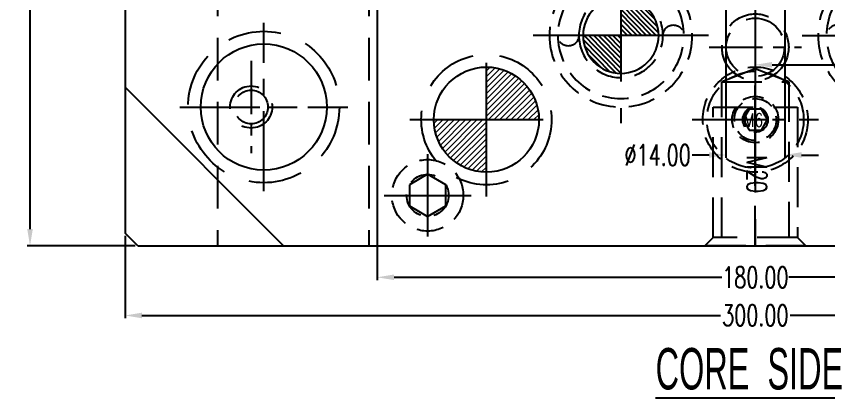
# Model space of a CAD drawing. Header units: inches. Extents: x 160917 to 162189, y -51061 to -50161.
# Drawn here: x 161370.5 to 161563.9, y -50648.3 to -50557.6 of the extents above; entities that cross this region are included whole.
import ezdxf

# ---------------------------------------------------------------- set-up
doc = ezdxf.new("R2010")
doc.units = ezdxf.units.IN
doc.header["$LTSCALE"] = 2
doc.header["$MEASUREMENT"] = 0
doc.header["$PDMODE"] = 3
doc.header["$PDSIZE"] = 0.3125
for name, pattern in [('CENTER', [50.8, 31.75, -6.35, 6.35, -6.35]), ('CENTER2', [1.125, 0.75, -0.125, 0.125, -0.125]), ('HIDDEN', [9.525, 6.35, -3.175]), ('HIDDEN2', [4.7625, 3.175, -1.5875])]:
    doc.linetypes.add(name, pattern=pattern)
doc.layers.get('0').update_dxf_attribs({"linetype": 'CONTINUOUS'})
doc.layers.get('Defpoints').update_dxf_attribs({"linetype": 'CONTINUOUS'})
for name, color, linetype in [('cen', 1, 'CENTER'), ('hidden', 4, 'HIDDEN'), ('m', 144, 'HIDDEN2'), ('PIN', 4, 'CONTINUOUS'), ('SCREW', 52, 'HIDDEN'), ('SP', 3, 'CONTINUOUS'), ('SPRING', 160, 'CONTINUOUS')]:
    doc.layers.add(name, color=color, linetype=linetype)
doc.layers.add('dim', color=3, linetype='CONTINUOUS', lineweight=15)
doc.layers.add('HA', color=4, linetype='CONTINUOUS', lineweight=15)
doc.styles.add('ROMANC', font='romanc', dxfattribs={"width": 0.6, "height": 1})
doc.styles.get("Standard").update_dxf_attribs({"font": 'txt.shx', "width": 0.67})
doc.dimstyles.new('2.00', dxfattribs={"dimtxt": 5, "dimasz": 4, "dimexe": 0.666, "dimexo": 0.626, "dimgap": 1, "dimtad": 0, "dimzin": 0, "dimdsep": 46, "dimtxsty": 'Standard', "dimcen": 0.09, "dimclrd": 3, "dimclre": 3, "dimclrt": 7, "dimazin": 0, "dimtfac": 1, "dimtofl": 0, "dimtmove": 0, "dimatfit": 0, "dimfxl": 0, "dimtolj": 1, "dimtzin": 0, "dimarcsym": 0})

# ---------------------------------------------------------------- blocks, each defined once
blk = doc.blocks.new('*D35623')
at = {"layer": 'Defpoints', "color": 0}
for p in [(161396.43, -50609.21), (161696.43, -50609.21), (161396.43, -50628.76)]:
    blk.add_point(p, dxfattribs=at)
at = {"layer": 'dim', "color": 3, "linetype": 'ByBlock', "lineweight": -2}
for p, q in [((161396.43, -50609.84), (161396.43, -50629.43)), ((161696.43, -50609.84), (161696.43, -50629.43)), ((161400.43, -50628.76), (161538.17, -50628.76)), ((161692.43, -50628.76), (161554.69, -50628.76))]:
    blk.add_line(p, q, dxfattribs=at)
at = {"layer": 'dim', "color": 3, "linetype": 'ByBlock'}
for points in [[(161400.43, -50628.1), (161400.43, -50629.43), (161396.43, -50628.76)], [(161692.43, -50629.43), (161692.43, -50628.1), (161696.43, -50628.76)]]:
    blk.add_solid(points, dxfattribs=at)
at = {"layer": 'dim', "color": 7, "linetype": 'ByBlock', "insert": (161546.43, -50628.76), "char_height": 5, "attachment_point": 5}
blk.add_mtext('\\A1;300.00', dxfattribs=at)
blk = doc.blocks.new('10')
at = {"layer": 'cen', "ltscale": 0.6}
for p, q in [((0, 9.76), (0, -9.76)), ((-10.35, 0), (10.35, 0))]:
    blk.add_line(p, q, dxfattribs=at)
at = {"layer": 'm'}
blk.add_lwpolyline([(0, 5), (-4.33, 2.5), (-4.33, -2.5), (0, -5), (4.33, -2.5), (4.33, 2.5)], close=True, dxfattribs=at)
for radius in [8.5, 5]:
    blk.add_circle((0, 0), radius, dxfattribs=at)
blk = doc.blocks.new('20130710.090407')
at = {"layer": 'SCREW', "linetype": 'CENTER', "ltscale": 0.15}
for p, q in [((0, -7.04), (0, 7.04)), ((-7, 0), (7, 0))]:
    blk.add_line(p, q, dxfattribs=at)
at = {"layer": 'SCREW', "linetype": 'HIDDEN', "ltscale": 0.4}
blk.add_lwpolyline([(-1.44, 2.5), (-2.89, 0), (-1.44, -2.5), (1.44, -2.5), (2.89, 0), (1.44, 2.5)], close=True, dxfattribs=at)
for radius in [5.5, 5, 3]:
    blk.add_circle((0, 0), radius, dxfattribs=at)
at = {"layer": 'dim', "style": 'ROMANC', "width": 0.8}
blk.add_text('M6', height=3.172, dxfattribs=at).set_placement((-2.88, -1.7))
blk = doc.blocks.new('20130710.090411')
at = {"layer": 'SP', "color": 145, "linetype": 'CENTER', "ltscale": 0.25}
for p, q in [((0, 15), (0, -15)), ((-15, 0), (15, 0))]:
    blk.add_line(p, q, dxfattribs=at)
at = {"layer": 'SP', "color": 145, "linetype": 'HIDDEN', "ltscale": 0.5}
for radius in [12.5, 11.5]:
    blk.add_circle((0, 0), radius, dxfattribs=at)
at = {"layer": 'SCREW'}
blk.add_blockref('20130710.090407', (0, 0), dxfattribs=at)
blk = doc.blocks.new('*D35639')
at = {"layer": 'Defpoints', "color": 0}
for p in [(161456.43, -50548.21), (161636.43, -50548.21), (161636.43, -50619.69)]:
    blk.add_point(p, dxfattribs=at)
at = {"layer": 'dim', "color": 3, "linetype": 'ByBlock', "lineweight": -2}
for p, q in [((161456.43, -50548.84), (161456.43, -50620.35)), ((161636.43, -50548.84), (161636.43, -50620.35)), ((161460.43, -50619.69), (161538.45, -50619.69)), ((161632.43, -50619.69), (161554.41, -50619.69))]:
    blk.add_line(p, q, dxfattribs=at)
at = {"layer": 'dim', "color": 3, "linetype": 'ByBlock'}
for points in [[(161460.43, -50619.02), (161460.43, -50620.35), (161456.43, -50619.69)], [(161632.43, -50620.35), (161632.43, -50619.02), (161636.43, -50619.69)]]:
    blk.add_solid(points, dxfattribs=at)
at = {"layer": 'dim', "color": 7, "linetype": 'ByBlock', "insert": (161546.43, -50619.69), "char_height": 5, "attachment_point": 5}
blk.add_mtext('\\A1;180.00', dxfattribs=at)
blk = doc.blocks.new('*D35641')
at = {"layer": 'Defpoints', "color": 0}
for p in [(161373.8, -50212.21), (161399.43, -50212.21), (161399.43, -50612.21)]:
    blk.add_point(p, dxfattribs=at)
at = {"layer": 'dim', "color": 3, "linetype": 'ByBlock', "lineweight": -2}
for p, q in [((161398.8, -50212.21), (161373.13, -50212.21)), ((161373.8, -50216.21), (161373.8, -50403.95)), ((161373.8, -50608.21), (161373.8, -50420.47)), ((161398.8, -50612.21), (161373.13, -50612.21))]:
    blk.add_line(p, q, dxfattribs=at)
at = {"layer": 'dim', "color": 3, "linetype": 'ByBlock'}
for points in [[(161374.47, -50216.21), (161373.13, -50216.21), (161373.8, -50212.21)], [(161373.13, -50608.21), (161374.47, -50608.21), (161373.8, -50612.21)]]:
    blk.add_solid(points, dxfattribs=at)
at = {"layer": 'dim', "color": 7, "linetype": 'ByBlock', "insert": (161373.8, -50412.21), "char_height": 5, "attachment_point": 5, "rotation": 90}
blk.add_mtext('\\A1;400.00', dxfattribs=at)
blk = doc.blocks.new('20130710.143713')
at = {"layer": 'PIN', "linetype": 'Continuous'}
h = blk.add_hatch(dxfattribs=at)
h.set_pattern_fill('ANSI31', color=256, scale=6.545455, angle=180.5, style=0)
h.set_pattern_definition([(225.5, (3368.2201, 113694.80675), (0.5835685493, -0.573471216), [])])
h.paths.add_polyline_path([(0, 0), (0.08, -9, 0.414214), (9, 0.08)])
h.paths.add_polyline_path([(-9, -0.08), (0, 0), (-0.08, 9, 0.414214)])
at = {"layer": 'PIN', "linetype": 'CENTER2'}
for p, q in [((0, -9.8), (0, 9.8)), ((9.8, 0), (-9.8, 0))]:
    blk.add_line(p, q, dxfattribs=at)
at = {"layer": 'PIN', "linetype": 'Continuous'}
blk.add_circle((0, 0), 9, dxfattribs=at)
at = {"layer": 'SPRING', "linetype": 'CENTER', "ltscale": 0.5}
for p, q in [((0, -20.85), (0, 20.85)), ((20.88, 0), (-20.88, 0))]:
    blk.add_line(p, q, dxfattribs=at)
at = {"layer": 'SPRING', "linetype": 'CENTER'}
blk.add_line((20.88, 0), (-20.88, 0), dxfattribs=at)
at = {"layer": 'SPRING', "linetype": 'HIDDEN', "ltscale": 0.5}
for radius in [17, 15, 10]:
    blk.add_circle((0, 0), radius, dxfattribs=at)
for centre, start, end in [((-12.5, 0), 0, 180), ((12.5, 0), 180, 0)]:
    blk.add_arc(centre, 2.5, start, end, dxfattribs=at)
blk = doc.blocks.new('*D37219')
at = {"layer": 'Defpoints', "color": 0}
for p in [(161636.43, -50546.83), (161546.43, -50558.07), (161546.43, -50569.18)]:
    blk.add_point(p, dxfattribs=at)
at = {"layer": 'dim', "color": 3, "linetype": 'ByBlock', "lineweight": -2}
for p, q in [((161636.43, -50547.46), (161636.43, -50569.85)), ((161546.43, -50558.7), (161546.43, -50569.85)), ((161550.43, -50569.18), (161587.07, -50569.18)), ((161632.43, -50569.18), (161600.8, -50569.18))]:
    blk.add_line(p, q, dxfattribs=at)
at = {"layer": 'dim', "color": 3, "linetype": 'ByBlock'}
for points in [[(161550.43, -50568.51), (161550.43, -50569.85), (161546.43, -50569.18)], [(161632.43, -50569.85), (161632.43, -50568.51), (161636.43, -50569.18)]]:
    blk.add_solid(points, dxfattribs=at)
at = {"layer": 'dim', "color": 7, "linetype": 'ByBlock', "insert": (161593.93, -50569.18), "char_height": 5, "attachment_point": 5}
blk.add_mtext('\\A1;90.00', dxfattribs=at)
blk = doc.blocks.new('*D37227')
at = {"layer": 'Defpoints', "color": 0}
for p in [(161539.43, -50551.21), (161553.43, -50551.21), (161539.43, -50590.62)]:
    blk.add_point(p, dxfattribs=at)
at = {"layer": 'dim', "color": 3, "linetype": 'ByBlock', "lineweight": -2}
for p, q in [((161539.43, -50551.84), (161539.43, -50591.29)), ((161553.43, -50551.84), (161553.43, -50591.29)), ((161535.43, -50590.62), (161531.43, -50590.62)), ((161557.43, -50590.62), (161561.43, -50590.62))]:
    blk.add_line(p, q, dxfattribs=at)
at = {"layer": 'dim', "color": 3, "linetype": 'ByBlock'}
for points in [[(161535.43, -50591.29), (161535.43, -50589.95), (161539.43, -50590.62)], [(161557.43, -50589.95), (161557.43, -50591.29), (161553.43, -50590.62)]]:
    blk.add_solid(points, dxfattribs=at)
at = {"layer": 'dim', "color": 7, "linetype": 'ByBlock', "insert": (161523.17, -50590.62), "char_height": 5, "attachment_point": 5}
blk.add_mtext('%%c14.00', dxfattribs=at)

msp = doc.modelspace()

# ---------------------------------------------------------------- hatches: boundary and pattern name
at = {"layer": 'HA'}
h = msp.add_hatch(dxfattribs=at)
h.set_pattern_fill('ANSI31', color=256, scale=0.3, style=0)
h.set_pattern_definition([(45, (161824.17, -50014.6844), (-0.6735192, 0.6735192), [])])
h.paths.add_polyline_path([(161482.428, -50582.211), (161469.928, -50582.211, 0.4142136), (161482.428, -50594.711)])
h.paths.add_polyline_path([(161482.428, -50569.711), (161482.428, -50582.211), (161494.928, -50582.211, 0.4142136)])
h.paths.add_polyline_path([(161610.428, -50582.211), (161597.928, -50582.211, 0.4142136), (161610.428, -50594.711)])
h.paths.add_polyline_path([(161610.428, -50569.711), (161610.428, -50582.211), (161622.928, -50582.211, 0.4142136)])

# ---------------------------------------------------------------- linework, layer by layer
at = {"color": 8, "linetype": 'HIDDEN', "ltscale": 0.8}
for p, q in [((161418.428, -50212.211), (161418.428, -50612.211)), ((161454.428, -50212.211), (161454.428, -50612.211)), ((161456.428, -50212.211), (161456.428, -50612.211))]:
    msp.add_line(p, q, dxfattribs=at)
at = {"linetype": 'CENTER', "ltscale": 0.5}
msp.add_line((161546.428, -50212.211), (161546.428, -50612.211), dxfattribs=at)
for p, q in [((161396.428, -50215.211), (161396.428, -50609.211)), ((161434.144, -50612.211), (161396.428, -50574.495)), ((161399.428, -50612.211), (161396.428, -50609.211)), ((161399.428, -50612.211), (161693.428, -50612.211))]:
    msp.add_line(p, q)
at = {"color": 8, "linetype": 'CENTER', "ltscale": 0.2}
for p, q in [((161535.428, -50565.011), (161557.428, -50565.011)), ((161535.428, -50565.011), (161557.428, -50565.011)), ((161426.428, -50568.229), (161426.428, -50590.194)), ((161415.446, -50579.211), (161437.411, -50579.211))]:
    msp.add_line(p, q, dxfattribs=at)
at = {"color": 8, "linetype": 'HIDDEN', "ltscale": 0.75}
for p, q in [((161546.428, -50570.115), (161538.428, -50573.211)), ((161546.428, -50612.211), (161546.428, -50570.115)), ((161554.428, -50573.211), (161546.428, -50570.115)), ((161538.428, -50573.211), (161554.428, -50573.211)), ((161538.428, -50610.211), (161538.428, -50573.211)), ((161554.428, -50573.211), (161554.428, -50610.211)), ((161536.428, -50579.211), (161556.428, -50579.211)), ((161536.428, -50610.211), (161536.428, -50579.211)), ((161556.428, -50579.211), (161556.428, -50610.211)), ((161534.428, -50612.211), (161536.428, -50610.211)), ((161556.428, -50610.211), (161536.428, -50610.211)), ((161558.428, -50612.211), (161556.428, -50610.211)), ((161558.428, -50612.211), (161534.428, -50612.211))]:
    msp.add_line(p, q, dxfattribs=at)
at = {"color": 8, "linetype": 'HIDDEN', "ltscale": 0.8}
for centre, radius in [((161546.428, -50565.011), 7.938), ((161546.428, -50565.011), 7.938), ((161546.428, -50565.011), 6.938), ((161546.428, -50565.011), 6.938), ((161426.428, -50579.211), 5), ((161426.428, -50579.211), 4)]:
    msp.add_circle(centre, radius, dxfattribs=at)
for centre, radius in [((161429.428, -50579.211), 15), ((161482.428, -50582.211), 12.5)]:
    msp.add_circle(centre, radius)
at = {"layer": 'cen', "linetype": 'CENTER', "ltscale": 0.3}
for p, q in [((161429.428, -50599.211), (161429.428, -50559.211)), ((161409.428, -50579.211), (161449.428, -50579.211))]:
    msp.add_line(p, q, dxfattribs=at)
at = {"layer": 'cen', "ltscale": 0.5}
for p, q in [((161482.428, -50600.461), (161482.428, -50563.961)), ((161464.178, -50582.211), (161500.678, -50582.211))]:
    msp.add_line(p, q, dxfattribs=at)
at = {"layer": 'hidden'}
for centre, radius in [((161429.428, -50579.211), 18), ((161482.428, -50582.211), 15.5)]:
    msp.add_circle(centre, radius, dxfattribs=at)

# ---------------------------------------------------------------- block references
at = {"layer": 'dim', "linetype": 'ByBlock'}
msp.add_blockref('20130710.090411', (161546.428, -50582.211), dxfattribs=at)
at = {"layer": 'dim'}
msp.add_blockref('10', (161468.428, -50600.211), dxfattribs=at)
at = {"layer": 'SPRING', "xscale": -1, "rotation": -180}
msp.add_blockref('20130710.143713', (161514.428, -50562.211), dxfattribs=at)
msp.add_blockref('20130710.143713', (161514.428, -50562.211), dxfattribs=at)
at = {"layer": 'SPRING', "rotation": 180}
msp.add_blockref('20130710.143713', (161578.428, -50562.211), dxfattribs=at)

# ---------------------------------------------------------------- texts
at = {"color": 8, "linetype": 'HIDDEN', "ltscale": 0.75, "insert": (161549.178, -50599.596), "char_height": 4.8, "width": 14.1924, "attachment_point": 3, "rotation": 270}
msp.add_mtext('M20', dxfattribs=at)
at = {"color": 122, "insert": (161522.695, -50636.505), "char_height": 9.84367, "width": 79.31063, "attachment_point": 1, "style": 'ROMANC'}
msp.add_mtext('{\\f新細明體|b0|i0|c136|p54;\\LCORE  SIDE }', dxfattribs=at)

# ---------------------------------------------------------------- dimensions: what is measured, and where the dimension line sits
at = {"layer": 'dim', "linetype": 'ByBlock'}
dim = msp.add_linear_dim(base=(161373.8, -50212.211), p1=(161399.428, -50612.211), p2=(161399.428, -50212.211), angle=90, dimstyle='2.00', dxfattribs=at)
dim.commit()
dim.dimension.update_dxf_attribs({"geometry": '*D35641', "text_midpoint": (161373.8, -50412.211), "dimtype": 160})
for base, p1, p2, picture, middle in [((161546.428, -50569.179), (161636.428, -50546.83), (161546.428, -50558.074), '*D37219', (161593.935, -50569.179)), ((161396.428, -50628.762), (161696.428, -50609.211), (161396.428, -50609.211), '*D35623', (161546.428, -50628.762))]:
    dim = msp.add_linear_dim(base=base, p1=p1, p2=p2, dimstyle='2.00', dxfattribs=at)
    dim.commit()
    dim.dimension.update_dxf_attribs({"geometry": picture, "text_midpoint": middle, "dimtype": 160})
dim = msp.add_linear_dim(base=(161636.428, -50619.687), p1=(161456.428, -50548.211), p2=(161636.428, -50548.211), dimstyle='2.00', dxfattribs=at)
dim.commit()
dim.dimension.update_dxf_attribs({"geometry": '*D35639', "text_midpoint": (161546.428, -50619.687)})
dim = msp.add_linear_dim(base=(161539.428, -50590.621), p1=(161553.428, -50551.211), p2=(161539.428, -50551.211), text='%%c<>', dimstyle='2.00', dxfattribs=at)
dim.commit()
dim.dimension.update_dxf_attribs({"geometry": '*D37227', "text_midpoint": (161523.17, -50590.621), "dimtype": 160})

doc.saveas('drawing.dxf')
